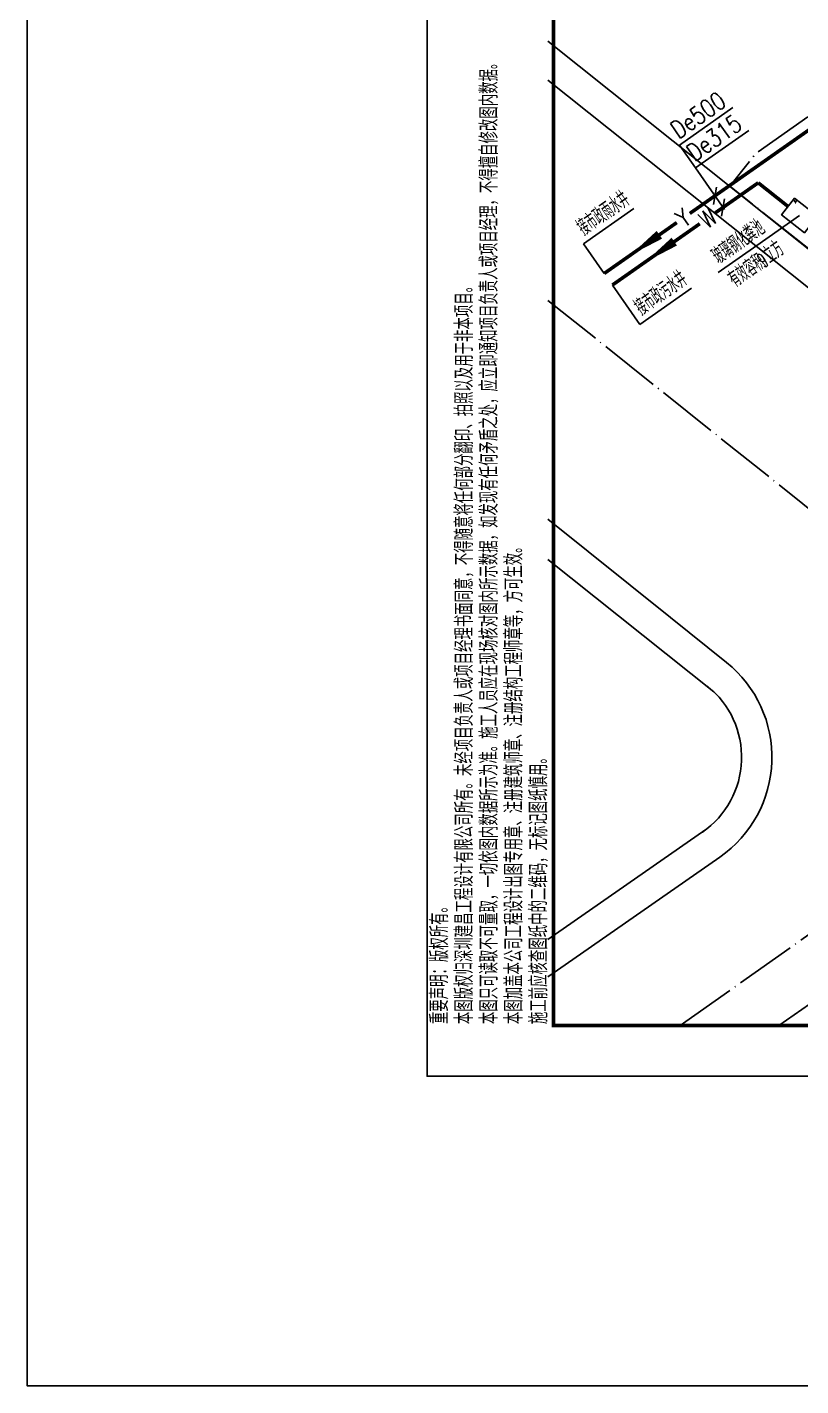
# Model space of a CAD drawing. Extents: x 36524853 to 36525459, y 2743936 to 2747542.
# Drawn here: x 36524853.7 to 36524930.1, y 2744672.5 to 2744806.7 of the extents above; entities that cross this region are included whole.
import ezdxf

# ---------------------------------------------------------------- set-up
doc = ezdxf.new("R2010")
doc.units = 0
doc.header["$LTSCALE"] = 1000
doc.header["$MEASUREMENT"] = 0
for name, pattern in [('DASH', [0.35, 0.25, -0.1]), ('DASHDOT', [25.4, 12.7, -6.35, 0, -6.35]), ('DOTE', [2.42, 2, -0.2, 0.02, -0.2])]:
    doc.linetypes.add(name, pattern=pattern)
for name, color, linetype in [('0-用地红线', 1, 'DOTE'), ('0-规划道路', 4, 'Continuous'), ('0-规划道路中线', 211, 'DASHDOT'), ('_0', 7, 'Continuous'), ('A0-11 图框-粗线', 16, 'Continuous'), ('A0-13 图框-细线', 7, 'Continuous'), ('A0-21 图框-不可改文字', 7, 'Continuous'), ('DIM_SYMB', 3, 'Continuous'), ('DIM_污水', 3, 'Continuous'), ('DIM_给水', 3, 'Continuous'), ('PIPE-污水', 2, 'Continuous'), ('PIPE-雨水', 130, 'Continuous'), ('SPACE', 33, 'Continuous'), ('TEXT_污水', 7, 'Continuous'), ('TEXT_雨水', 7, 'Continuous'), ('TWT_TEXT', 7, 'Continuous'), ('TWT_室外', 8, 'Continuous')]:
    doc.layers.add(name, color=color, linetype=linetype)
doc.layers.add('DIM_雨水', color=7, linetype='Continuous', true_color=0x13ece8)
doc.layers.add('yichutu', color=7, linetype='Continuous', true_color=0xffffff, plot=False)
doc.styles.add('_TCH_DIM_T3', font='SIMPLEX', dxfattribs={"width": 0.705882, "bigfont": 'GBCBIG'})
doc.styles.add('_TWT_DIM', font='SIMPLEX', dxfattribs={"width": 0.8, "height": 3.5, "bigfont": 'HZTXT'})
doc.styles.add('_TWT_PIPEDN', font='SIMPLEX', dxfattribs={"width": 0.8, "height": 3.5, "bigfont": 'HZTXT'})
doc.styles.add('_TWT_PIPETEXT', font='SIMPLEX', dxfattribs={"width": 0.8, "height": 3.5, "bigfont": 'HZTXT'})
doc.styles.add('SKED-宋体', font='XCSG', dxfattribs={"width": 0.7, "bigfont": 'HZTXT'})

# ---------------------------------------------------------------- blocks, each defined once
blk = doc.blocks.new('A$C6202001D')
at = {"layer": 'A0-11 图框-粗线', "const_width": 70}
blk.add_lwpolyline([(58400, 41000), (2500, 41000), (2500, 1000), (58400, 1000)], close=True, dxfattribs=at)
at = {"layer": 'A0-13 图框-细线'}
blk.add_lwpolyline([(59400, 42000), (0, 42000), (0, 0), (59400, 0)], close=True, dxfattribs=at)
at = {"layer": 'A0-21 图框-不可改文字', "style": 'SKED-宋体', "width": 0.7}
for s, p in [('本图只可读取不可量取，一切依图内数据所示为准。施工人员应在现场核对图内所示数据，如发现有任何矛盾之处，应立即通知项目负责人或项目经理，不得擅自修改图内数据。', (1398, 1029)), ('本图版权归深圳建昌工程设计有限公司所有。未经项目负责人或项目经理书面同意，不得随意将任何部分翻印、拍照以及用于非本项目。', (908, 1029)), ('本图加盖本公司工程设计出图专用章、注册建筑师章、注册结构工程师章等，方可生效。', (1888, 1029)), ('施工前应核查图纸中的二维码，无标记图纸慎用。', (2378, 1029)), ('重要声明：版权所有。', (418, 1029))]:
    blk.add_text(s, height=350, rotation=90, dxfattribs=at).set_placement(p)
blk = doc.blocks.new('33')
at = {"layer": 'Defpoints'}
blk.add_lwpolyline([(36502158.808, 2731665.999), (36502400.933, 2731665.999), (36502400.933, 2731494.799), (36502158.808, 2731494.799)], close=True, dxfattribs=at)
blk = doc.blocks.new('yct-420-297-420-297-1-3000.0')
at = {"layer": 'yichutu', "color": 7, "linetype": 'Continuous', "true_color": 0xffffff}
blk.add_lwpolyline([(0, 0), (0, 297), (420, 297), (420, 0)], close=True, dxfattribs=at)
blk = doc.blocks.new('分析图底图')
at = {"layer": '0-用地红线', "color": 251, "ltscale": 0.003, "flags": 128}
blk.add_lwpolyline([(39.26, -69.86), (42.29, -39.94), (16.47, -17.96), (-36.19, -55.05), (-97.63, -98.13), (-100.18, -101.32), (-67.6, -127.14), (-42.67, -127.82), (39.26, -69.86)], close=True, dxfattribs=at)
at = {"layer": '0-规划道路', "color": 251}
for p, q in [((-118.13, -87.02), (-67.84, -127.14)), ((-118.13, -90.86), (-67.41, -131.32)), ((-106.02, -143.93), (-118.13, -134.23)), ((-118.13, -138.19), (-101.73, -151.28)), ((-100.49, -148.37), (-106.02, -143.93)), ((-118.13, -175.73), (-102.52, -164.88)), ((-117.2, -178.75), (-101.15, -167.58)), ((-118.13, -179.4), (-117.2, -178.75))]:
    blk.add_line(p, q, dxfattribs=at)
blk.add_lwpolyline([(-60.32, -184.23), (-69.6, -176.81, 0.331943), (-83.95, -176.33), (-95.32, -184.23)], format="xyb", dxfattribs=at)
for radius in [12, 9]:
    blk.add_arc((-108, -157.73), radius, 304.8128, 51.2392, dxfattribs=at)
at = {"layer": '0-规划道路中线', "color": 251, "linetype": 'DOTE', "ltscale": 0.003}
for p, q in [((-105.07, -184.23), (45, -78.04)), ((-118.13, -112.61), (-28.35, -184.23))]:
    blk.add_line(p, q, dxfattribs=at)
blk = doc.blocks.new('$TwtSys$00000574')
for p, q in [((-0.5, -0.5), (-0.5, 0.5)), ((-0.5, 0.5), (0.5, 0.5)), ((0.5, 0.5), (0.5, -0.5)), ((0.5, -0.5), (-0.5, -0.5))]:
    blk.add_line(p, q)
at = {"const_width": 0.02}
blk.add_lwpolyline([(-0.5, 0.5), (0.5, 0.5), (0.5, -0.5), (-0.5, -0.5)], close=True, dxfattribs=at)
blk = doc.blocks.new('A$C3F5D4E6F')
at = {"layer": 'DIM_SYMB'}
for points in [[(-142.463, -37.602, 0, 0, 0), (-145.938, -40.039, 0, 0.933, 0), (-143.073, -38.03, 0, 0, 0)], [(-141.261, -38.468, 0, 0, 0), (-144.469, -40.717, 0, 0.933, 0), (-141.603, -38.708, 0, 0, 0)]]:
    blk.add_lwpolyline(points, format="xyseb", dxfattribs=at)
at = {"layer": 'DIM_污水'}
for p, q in [((-147.717, -42.995), (-144.995, -46.877)), ((-144.995, -46.877), (-139.909, -43.312))]:
    blk.add_line(p, q, dxfattribs=at)
at = {"layer": 'DIM_给水'}
for p, q in [((-129.236, -36.124), (-133.455, -39.082)), ((-133.455, -39.082), (-137.281, -41.765))]:
    blk.add_line(p, q, dxfattribs=at)
at = {"layer": 'DIM_雨水'}
for p, q in [((-141.097, -29.177), (-135.816, -25.474)), ((-139.518, -31.428), (-134.237, -27.726)), ((-139.518, -31.428), (-141.097, -29.177)), ((-136.64, -35.533), (-139.518, -31.428)), ((-137.738, -35.045), (-137.435, -33.322)), ((-136.935, -36.191), (-136.632, -34.467)), ((-150.572, -38.926), (-145.593, -35.435)), ((-148.521, -41.85), (-150.572, -38.926))]:
    blk.add_line(p, q, dxfattribs=at)
at = {"layer": 'PIPE-污水', "linetype": 'DASH', "ltscale": 0.005, "const_width": 0.35}
for points in [[(-133.311, -32.894), (-137.579, -35.886)], [(-130.374, -35.225), (-133.311, -32.894)], [(-139.08, -36.939), (-147.717, -42.995)]]:
    blk.add_lwpolyline(points, dxfattribs=at)
at = {"layer": 'PIPE-雨水', "linetype": 'DASH', "ltscale": 0.005, "const_width": 0.35}
for points in [[(-93.609, -3.348), (-140.068, -35.923)], [(-141.351, -36.823), (-148.521, -41.85)]]:
    blk.add_lwpolyline(points, dxfattribs=at)
at = {"layer": 'TWT_室外', "xscale": 2.1, "yscale": 2.9, "rotation": 231.6059969362213}
blk.add_blockref('$TwtSys$00000574', (-129.236, -36.124), dxfattribs=at)
at = {"layer": 'DIM_污水', "color": 7, "style": '_TCH_DIM_T3', "width": 0.705882}
blk.add_text('接市政污水井', height=1.6879, rotation=35.03674, dxfattribs=at).set_placement((-144.794, -46.095))
at = {"layer": 'DIM_给水', "color": 7, "style": '_TCH_DIM_T3'}
for s, height, width, p in [('玻璃钢化粪池', 1.6879, 0.705882, (-137.153, -41.034)), ('立方', 1.6879, 0.705882, (-132.127, -40.929)), ('有效容积', 1.6879, 0.705882, (-135.545, -43.326)), ('9', 1.488, 0.49827, (-132.705, -41.334))]:
    blk.add_text(s, height=height, rotation=35.03674, dxfattribs=dict(at, width=width)).set_placement(p)
at = {"layer": 'DIM_雨水', "color": 7}
for s, height, style, width, p in [('De500', 1.75, '_TWT_PIPEDN', 0.8, (-141.18, -28.624)), ('De315', 1.75, '_TWT_PIPEDN', 0.8, (-139.601, -30.876)), ('接市政雨水井', 1.6879, '_TCH_DIM_T3', 0.705882, (-150.478, -38.218))]:
    blk.add_text(s, height=height, rotation=35.03674, dxfattribs=dict(at, style=style, width=width)).set_placement(p)
at = {"layer": 'TEXT_污水', "style": '_TWT_PIPETEXT', "width": 0.8}
blk.add_text('W', height=1.75, rotation=35.03674, dxfattribs=at).set_placement((-138.373, -37.512))
at = {"layer": 'TEXT_雨水', "style": '_TWT_PIPETEXT', "width": 0.8}
blk.add_text('Y', height=1.75, rotation=35.03674, dxfattribs=at).set_placement((-140.644, -37.396))
at = {"layer": 'TWT_TEXT', "style": '_TWT_DIM', "width": 0.8}
blk.add_text('HC', height=0.175, rotation=321.60214, dxfattribs=at).set_placement((-129.818, -34.74))

msp = doc.modelspace()

# ---------------------------------------------------------------- block references
at = {"xscale": 0.005, "yscale": 0.005, "zscale": 0.005}
msp.add_blockref('A$C6202001D', (36524893.2, 2744703.07), dxfattribs=at)
msp.add_blockref('分析图底图', (36525023.27, 2744892.3))
at = {"layer": '_0', "xscale": 1.583838383838384, "yscale": 1.583838383838384, "zscale": 1.583838383838384}
msp.add_blockref('33', (-21288666.51, -1581573.81), dxfattribs=at)
at = {"layer": 'SPACE'}
msp.add_blockref('A$C3F5D4E6F', (36525059.22, 2744824.2), dxfattribs=at)
at = {"layer": 'yichutu', "linetype": 'Continuous', "xscale": 0.9129735061014543, "yscale": 0.9129735061014543, "zscale": 0.9129735061014543}
msp.add_blockref('yct-420-297-420-297-1-3000.0', (36524853.71, 2744672.49), dxfattribs=at)

doc.saveas('drawing.dxf')
